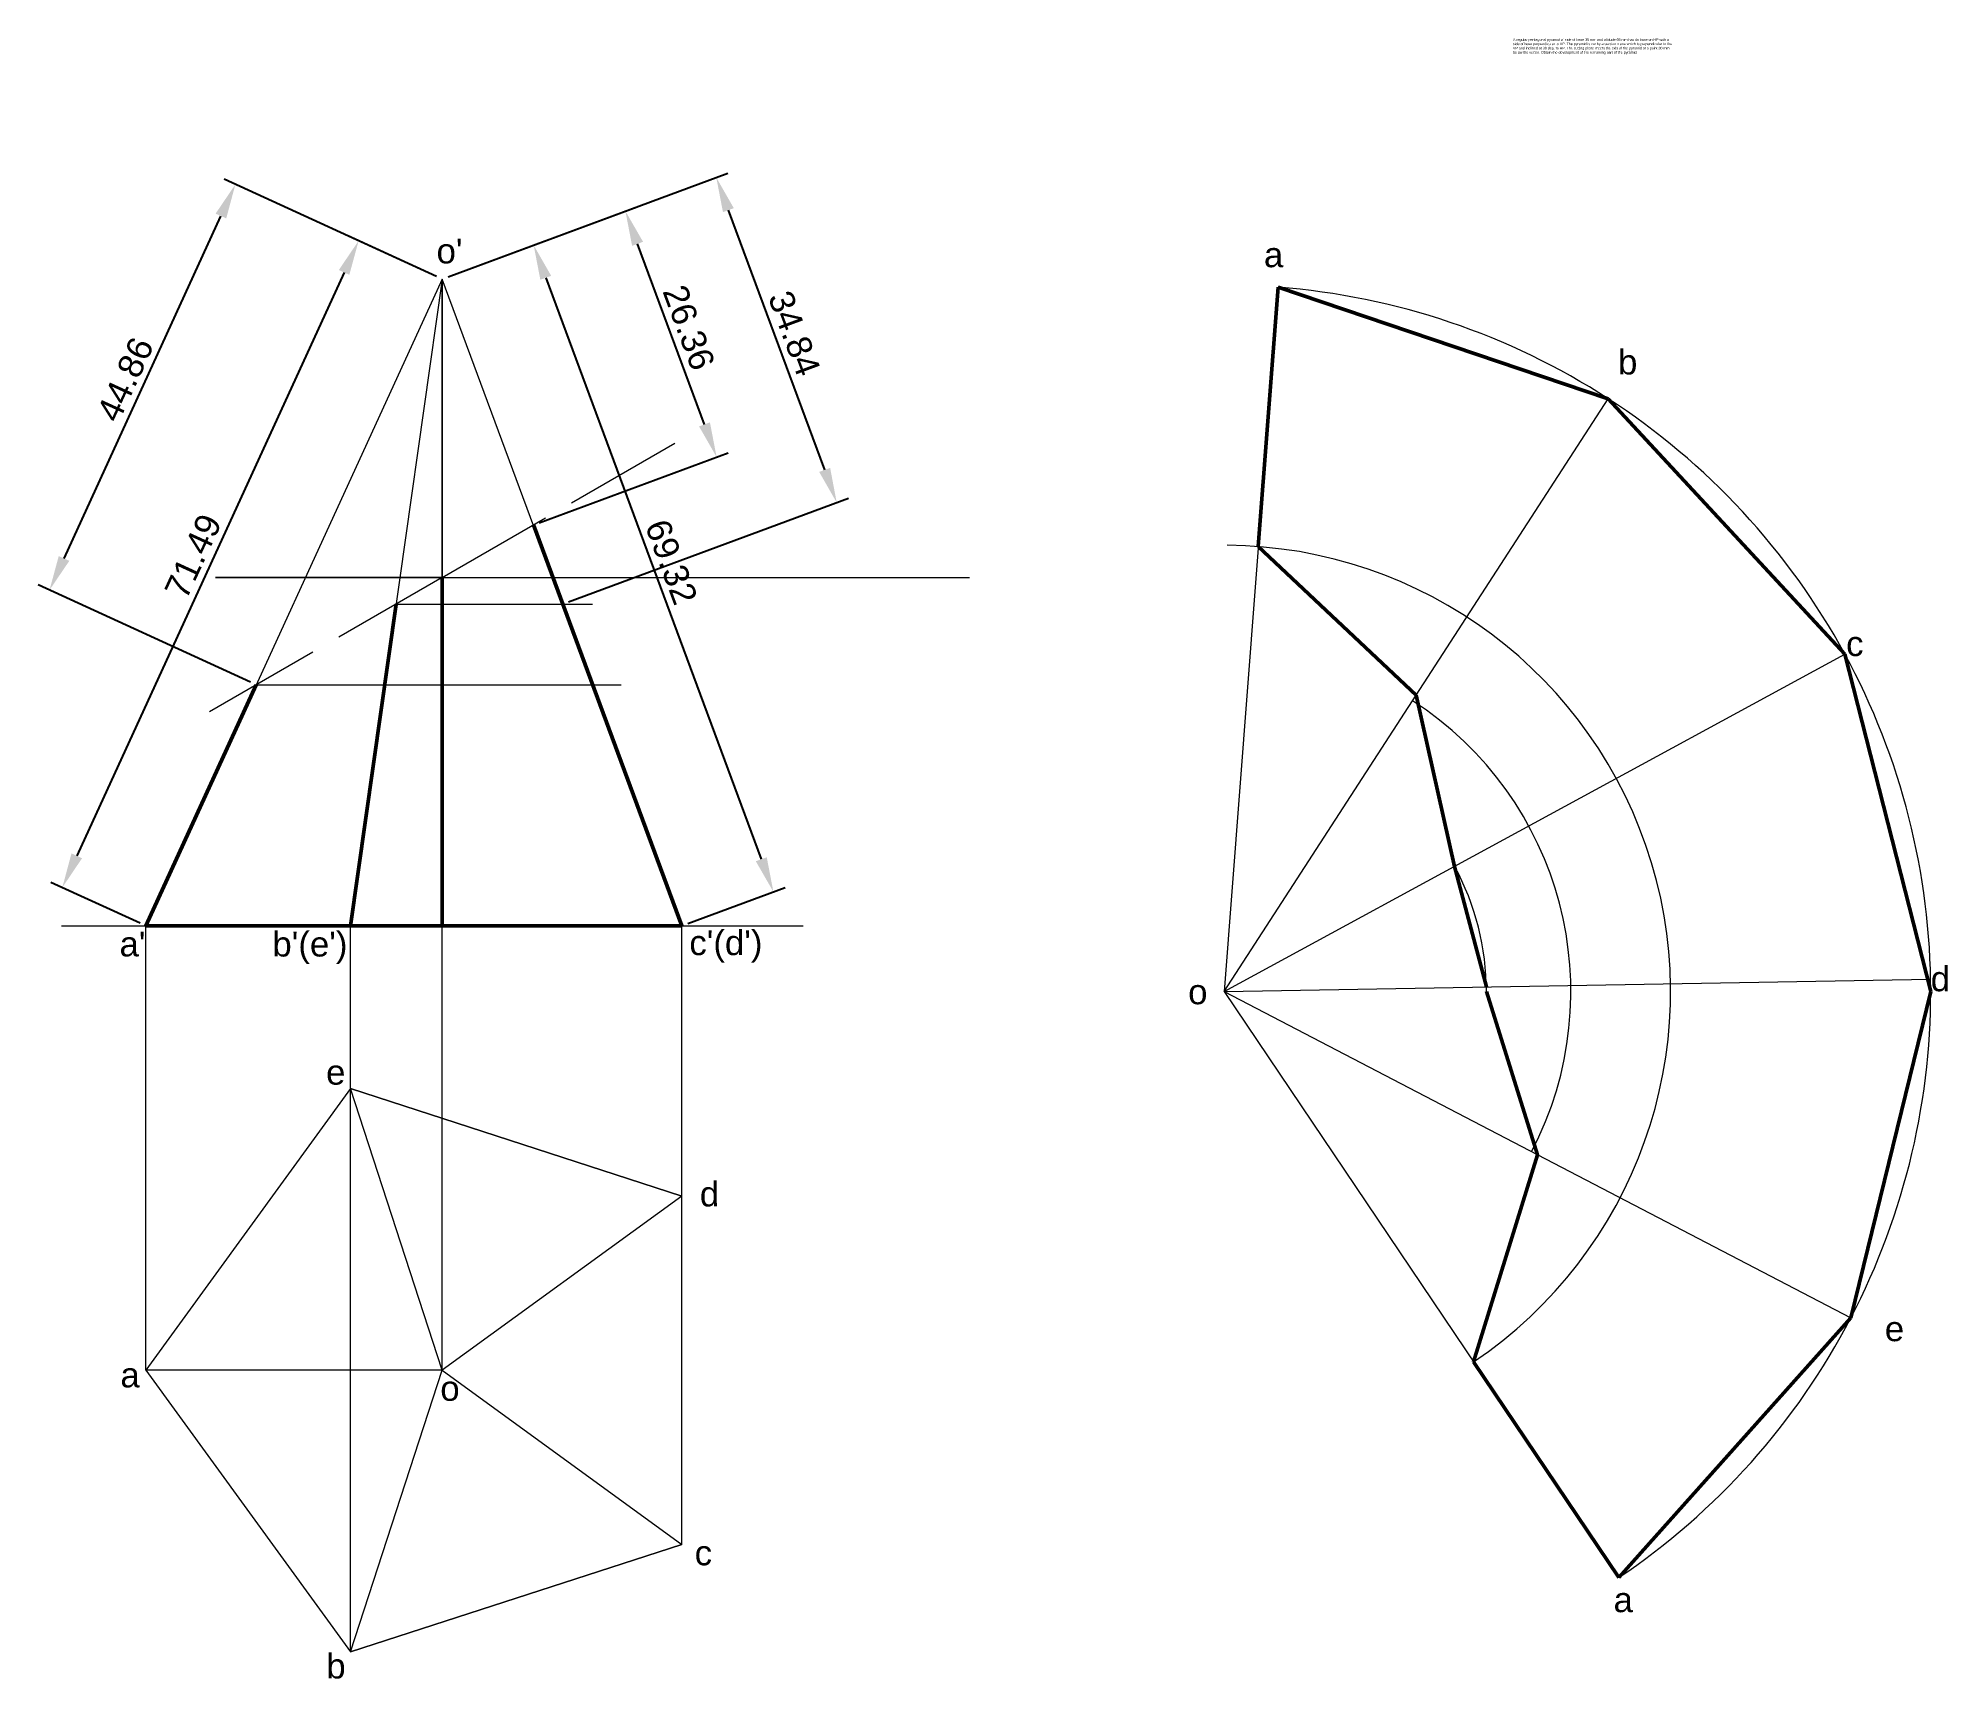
# Paper-space layout 'Layout4' of a CAD drawing. Header units: millimetres. Extents: x 2 to 193, y 23 to 188.
import ezdxf

# ---------------------------------------------------------------- set-up
doc = ezdxf.new("R2010")
doc.units = ezdxf.units.MM
doc.linetypes.add('ACAD_ISO02W100', pattern=[15, 12, -3])
doc.styles.get("Standard").update_dxf_attribs({"font": 'arial.ttf'})
doc.dimstyles.new('ISO-25', dxfattribs={"dimtxt": 2.5, "dimasz": 3.5, "dimexe": 1.25, "dimexo": 0.625, "dimtad": 1, "dimtoh": 1, "dimdsep": 46, "dimtxsty": 'Standard', "dimcen": 2.5, "dimadec": 0, "dimazin": 2, "dimtfac": 1, "dimtmove": 0, "dimatfit": 3, "dimfxl": 1, "dimarcsym": 0})

# ---------------------------------------------------------------- blocks, each defined once
blk = doc.blocks.new('*D15')
at = {"color": 0, "lineweight": -2, "transparency": 16777216}
for p, q in [((41.54, 164.39), (32.57, 168.49)), ((32.25, 164.79), (5.39, 106.16)), ((11.77, 99.39), (2.8, 103.49))]:
    blk.add_line(p, q, dxfattribs=at)
at = {"color": 0, "lineweight": 15, "transparency": 16777216}
for points in [[(31.72, 165.03), (32.78, 164.55), (33.71, 167.97)], [(4.86, 106.4), (5.92, 105.91), (3.94, 102.97)]]:
    blk.add_solid(points, dxfattribs=at)
at = {"layer": 'Defpoints', "color": 0, "lineweight": 15, "transparency": 16777216}
for p in [(42.11, 164.12), (3.94, 102.97), (12.34, 99.12)]:
    blk.add_point(p, dxfattribs=at)
at = {"color": 0, "lineweight": 15, "transparency": 16777216, "insert": (17.09, 136.27), "char_height": 2.5, "attachment_point": 5, "rotation": 65.3902}
blk.add_mtext('71.49', dxfattribs=at)
blk = doc.blocks.new('*D16')
at = {"color": 0, "lineweight": -2, "transparency": 16777216}
for p, q in [((42.7, 164.34), (52.47, 167.96)), ((52.51, 164.25), (74.17, 105.81)), ((66.78, 99.34), (76.56, 102.96))]:
    blk.add_line(p, q, dxfattribs=at)
at = {"color": 0, "lineweight": 15, "transparency": 16777216}
for points in [[(53.06, 164.45), (51.97, 164.05), (51.3, 167.53)], [(74.72, 106.01), (73.62, 105.61), (75.39, 102.53)]]:
    blk.add_solid(points, dxfattribs=at)
at = {"layer": 'Defpoints', "color": 0, "lineweight": 15, "transparency": 16777216}
for p in [(42.11, 164.12), (75.39, 102.53), (66.2, 99.12)]:
    blk.add_point(p, dxfattribs=at)
at = {"color": 0, "lineweight": 15, "transparency": 16777216, "insert": (65.13, 135.69), "char_height": 2.5, "attachment_point": 5, "rotation": 290.3329}
blk.add_mtext('69.32', dxfattribs=at)
blk = doc.blocks.new('*D17')
at = {"color": 0, "lineweight": -2, "transparency": 16777216}
for p, q in [((42.7, 164.34), (61.69, 171.38)), ((68.46, 149.52), (61.74, 167.67)), ((51.85, 139.63), (70.85, 146.67))]:
    blk.add_line(p, q, dxfattribs=at)
at = {"color": 0, "lineweight": 15, "transparency": 16777216}
for points in [[(62.29, 167.87), (61.19, 167.46), (60.52, 170.95)], [(69.01, 149.72), (67.92, 149.31), (69.68, 146.24)]]:
    blk.add_solid(points, dxfattribs=at)
at = {"layer": 'Defpoints', "color": 0, "lineweight": 15, "transparency": 16777216}
for p in [(60.52, 170.95), (42.11, 164.12), (51.27, 139.41)]:
    blk.add_point(p, dxfattribs=at)
at = {"color": 0, "lineweight": 15, "transparency": 16777216, "insert": (66.89, 159.25), "char_height": 2.5, "attachment_point": 5, "rotation": 290.3329}
blk.add_mtext('26.36', dxfattribs=at)
blk = doc.blocks.new('*D18')
at = {"color": 0, "lineweight": -2, "transparency": 16777216}
for p, q in [((42.7, 164.34), (70.82, 174.76)), ((80.54, 144.94), (70.86, 171.05)), ((54.8, 131.67), (82.93, 142.09))]:
    blk.add_line(p, q, dxfattribs=at)
at = {"color": 0, "lineweight": 15, "transparency": 16777216}
for points in [[(71.41, 171.25), (70.32, 170.85), (69.65, 174.33)], [(81.09, 145.14), (79.99, 144.74), (81.75, 141.66)]]:
    blk.add_solid(points, dxfattribs=at)
at = {"layer": 'Defpoints', "color": 0, "lineweight": 15, "transparency": 16777216}
for p in [(69.65, 174.33), (42.11, 164.12), (54.22, 131.46)]:
    blk.add_point(p, dxfattribs=at)
at = {"color": 0, "lineweight": 15, "transparency": 16777216, "insert": (77.49, 158.66), "char_height": 2.5, "attachment_point": 5, "rotation": 290.3329}
blk.add_mtext('34.84', dxfattribs=at)
blk = doc.blocks.new('*D19')
at = {"color": 0, "lineweight": -2, "transparency": 16777216}
for p, q in [((41.54, 164.39), (20.2, 174.16)), ((4.11, 136.04), (19.87, 170.46)), ((22.86, 123.6), (1.51, 133.38))]:
    blk.add_line(p, q, dxfattribs=at)
at = {"color": 0, "lineweight": 15, "transparency": 16777216}
for points in [[(19.34, 170.7), (20.41, 170.22), (21.33, 173.64)], [(3.58, 136.28), (4.64, 135.8), (2.65, 132.86)]]:
    blk.add_solid(points, dxfattribs=at)
at = {"layer": 'Defpoints', "color": 0, "lineweight": 15, "transparency": 16777216}
for p in [(21.33, 173.64), (42.11, 164.12), (23.43, 123.34)]:
    blk.add_point(p, dxfattribs=at)
at = {"color": 0, "lineweight": 15, "transparency": 16777216, "insert": (10.26, 154.04), "char_height": 2.5, "attachment_point": 5, "rotation": 65.3902}
blk.add_mtext('44.86', dxfattribs=at)

psp = doc.layouts.new('Layout4')

# ---------------------------------------------------------------- linework, layer by layer
at = {"lineweight": 15}
for p, q in [((42.109, 164.125), (12.337, 99.125)), ((42.109, 164.125), (32.909, 99.125)), ((42.109, 99.125), (42.109, 164.125)), ((66.196, 99.125), (42.109, 164.125)), ((42.109, 164.125), (42.109, 134.125)), ((126.104, 163.295), (120.676, 92.503)), ((120.676, 92.503), (159.265, 152.1)), ((42.109, 134.125), (19.32, 134.125)), ((19.32, 134.125), (95.106, 134.125)), ((37.485, 131.455), (57.223, 131.455)), ((120.676, 92.503), (183.049, 126.423)), ((23.428, 123.339), (60.105, 123.339)), ((3.866, 99.125), (78.38, 99.125)), ((12.337, 54.454), (12.337, 99.125)), ((12.337, 99.125), (66.196, 99.125)), ((32.909, 26.139), (32.909, 99.125)), ((42.109, 54.454), (42.109, 99.125)), ((66.196, 71.954), (66.196, 99.125)), ((120.676, 92.503), (191.664, 93.774)), ((120.676, 92.503), (160.326, 33.606)), ((120.676, 92.503), (183.646, 59.704)), ((42.109, 54.454), (32.909, 82.77)), ((32.909, 82.77), (66.196, 71.954)), ((66.196, 71.954), (42.109, 54.454)), ((42.109, 54.454), (12.337, 54.454)), ((32.909, 26.139), (42.109, 54.454)), ((42.109, 54.454), (66.196, 36.954)), ((66.196, 36.954), (32.909, 26.139))]:
    psp.add_line(p, q, dxfattribs=at)
at = {"lineweight": 50}
for p, q in [((126.104, 163.295), (124.105, 137.231)), ((126.104, 163.295), (159.265, 152.1)), ((159.265, 152.1), (183.049, 126.423)), ((66.196, 99.125), (51.267, 139.412)), ((124.105, 137.231), (139.97, 122.301)), ((42.109, 134.125), (42.109, 99.125)), ((37.485, 131.455), (32.909, 99.125)), ((183.049, 126.423), (191.676, 92.503)), ((23.428, 123.339), (12.337, 99.125)), ((139.97, 122.301), (143.833, 105.096)), ((143.833, 105.096), (147.031, 92.975)), ((12.337, 99.125), (66.196, 99.125)), ((152.161, 76.104), (147.036, 92.503)), ((191.676, 92.503), (183.646, 59.704)), ((145.728, 55.29), (152.161, 76.104)), ((183.646, 59.704), (160.326, 33.606)), ((160.326, 33.606), (145.728, 55.29))]:
    psp.add_line(p, q, dxfattribs=at)
at = {"linetype": 'ACAD_ISO02W100', "lineweight": 15}
for q in [(67.275, 148.655), (17.323, 119.815)]:
    psp.add_line((42.109, 134.125), q, dxfattribs=at)
at = {"lineweight": 15}
psp.add_lwpolyline([(66.196, 36.954), (66.196, 71.954), (32.909, 82.77), (12.337, 54.454), (32.909, 26.139)], close=True, dxfattribs=at)
for radius, start, end in [(71, 57.07699, 85.61548), (71, 28.53849, 57.07699), (44.86, 303.94871, 89.60328), (71, 0, 28.53849), (34.84, 332.4872, 57.07699), (26.36, 0, 28.53849), (71, 332.4872, 1.0257), (71, 303.94871, 332.4872)]:
    psp.add_arc((120.676, 92.503), radius, start, end, dxfattribs=at)

# ---------------------------------------------------------------- texts
at = {"lineweight": 50, "insert": (149.699, 188.319), "char_height": 0.257292, "attachment_point": 1}
psp.add_mtext_dynamic_manual_height_columns('A regular pentagonal pyramid of side of base 35 mm and altitude 65 mm has its base on HP with a\\Pside of base perpendicular to VP. The pyramid is cut by a section plane which is perpendicular to the\\PVP and inclined at 30 deg. to HP. The cutting plane meets the axis of the pyramid at a point 30 mm\\Pbelow the vertex. Obtain the development of the remaining part of the pyramid.', width=24.68976, gutter_width=1.286, heights=[2.547], dxfattribs=at)
at = {"lineweight": 15, "char_height": 2.5, "width": 1.54886, "attachment_point": 1}
for s, insert in [("o'", (41.543, 168.195)), ('a', (124.677, 167.815)), ('b', (160.258, 157.038)), ('c', (183.175, 128.73)), ("a'", (9.686, 98.545)), ("b'(e')", (25.044, 98.536)), ("c'(d')", (66.943, 98.673)), ('d', (191.676, 95.044)), ('o', (117.063, 93.739)), ('e', (30.443, 85.653)), ('d', (67.997, 73.42)), ('e', (187.063, 59.872)), ('a', (9.776, 55.228)), ('o', (41.917, 53.88)), ('c', (67.478, 37.349)), ('a', (159.806, 32.637)), ('b', (30.462, 25.974))]:
    psp.add_mtext(s, dxfattribs=dict(at, insert=insert))

# ---------------------------------------------------------------- dimensions: what is measured, and where the dimension line sits
at = {"lineweight": 15}
for p1, p2, distance, picture, middle in [((54.216, 131.455), (42.109, 164.125), -29.369, '*D18', (77.485, 158.656)), ((23.428, 123.339), (42.109, 164.125), 22.853, '*D19', (10.263, 154.041)), ((51.267, 139.412), (42.109, 164.125), -19.637, '*D17', (66.885, 159.253)), ((42.109, 164.125), (12.337, 99.125), -9.241, '*D15', (17.093, 136.265)), ((42.109, 164.125), (66.196, 99.125), 9.8, '*D16', (65.126, 135.691))]:
    dim = psp.add_aligned_dim(p1=p1, p2=p2, distance=distance, dimstyle='ISO-25', dxfattribs=at)
    dim.commit()
    dim.dimension.update_dxf_attribs({"geometry": picture, "text_midpoint": middle})

doc.saveas('drawing.dxf')
